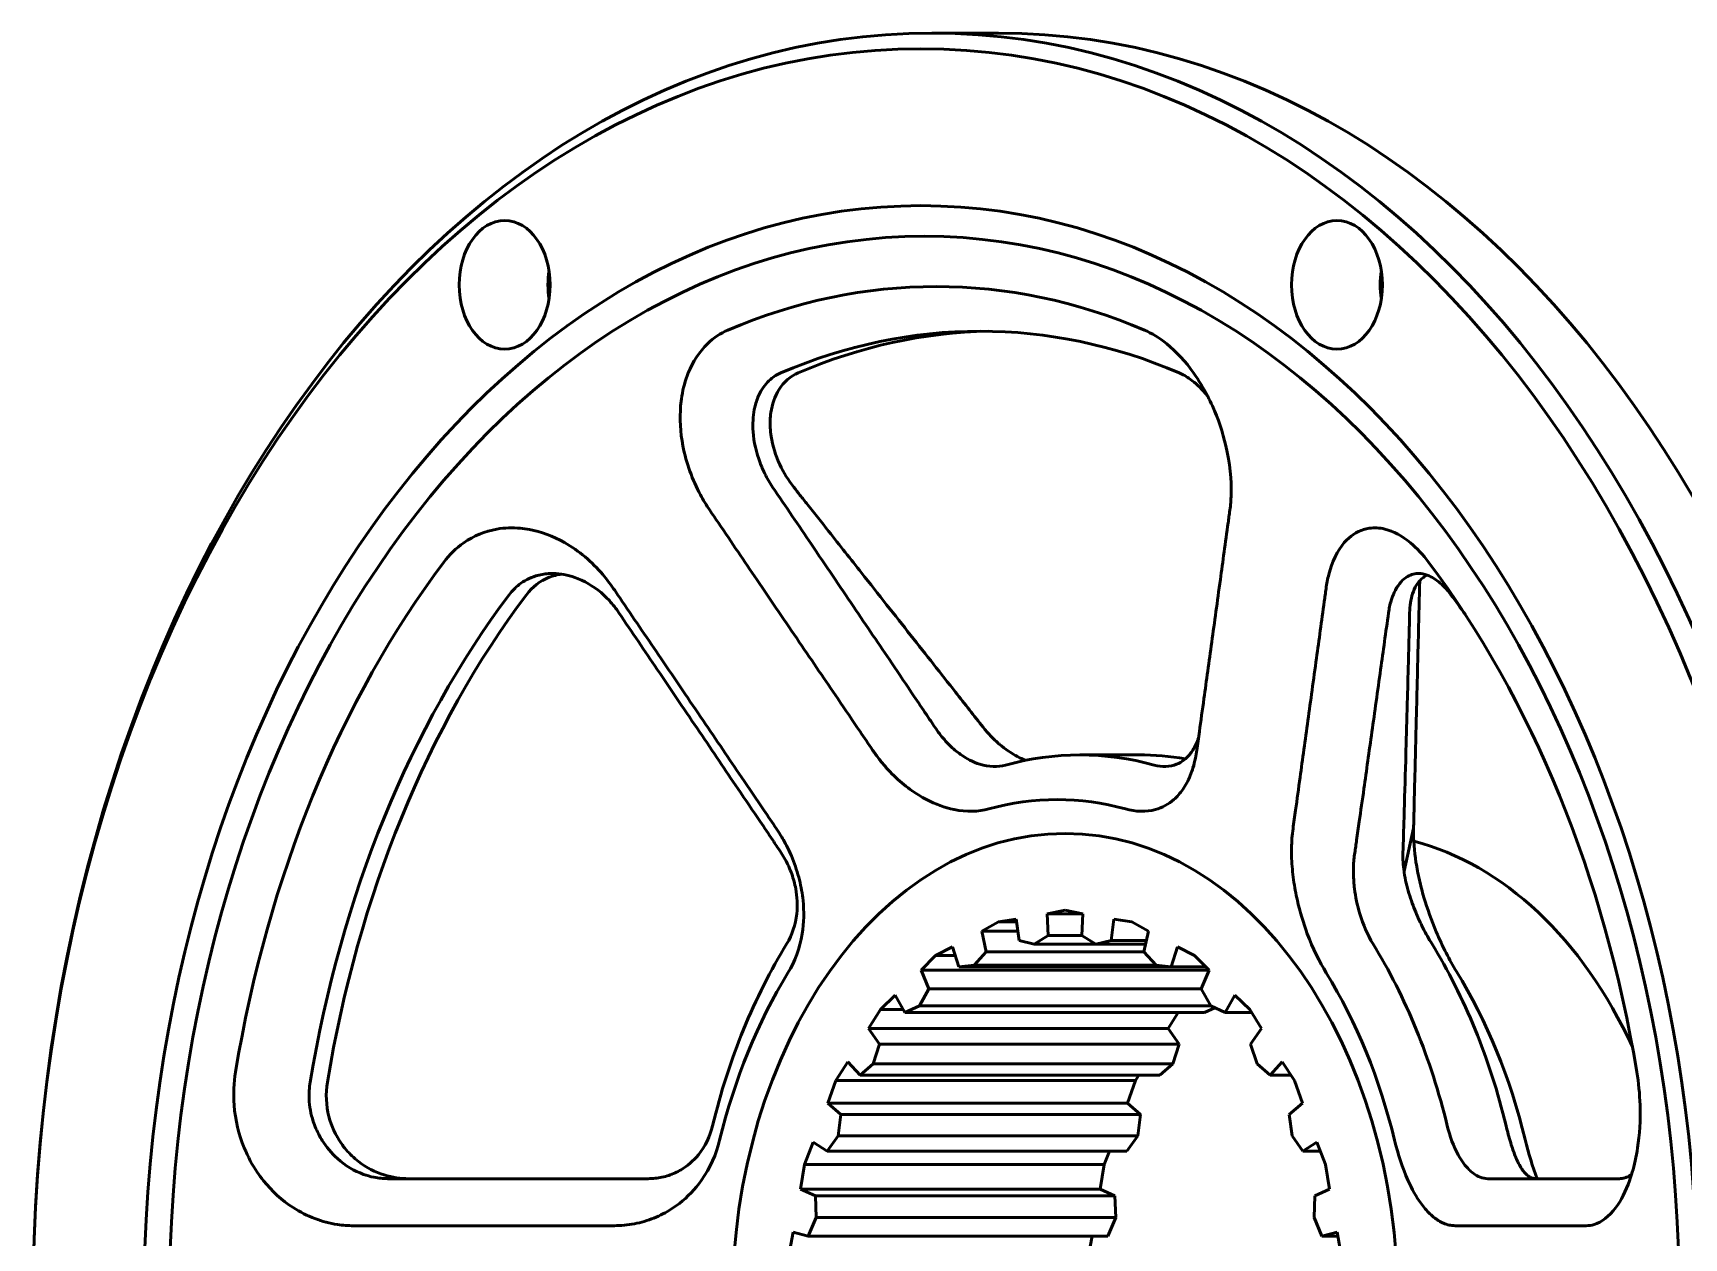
# Model space of a CAD drawing. Header units: millimetres. Extents: x 0 to 840, y 0 to 594.
# Drawn here: x 643 to 748.2, y 302.7 to 379.4 of the extents above; entities that cross this region are included whole.
import ezdxf

# ---------------------------------------------------------------- set-up
doc = ezdxf.new("R2010")
doc.units = ezdxf.units.MM
doc.header["$LTSCALE"] = 2
doc.layers.add('Visible (ANSI)', color=7, linetype='Continuous', lineweight=50)

msp = doc.modelspace()

# ---------------------------------------------------------------- linework, layer by layer
at = {"layer": 'Visible (ANSI)'}
for p, q in [((704.557, 379.446), (700.314, 379.446)), ((713.494, 333.446), (709.743, 333.446)), ((731.004, 328.781), (730.396, 326.038)), ((704.552, 322.817), (705.692, 322.987)), ((705.692, 322.987), (705.869, 321.619)), ((707.665, 323.326), (708.8, 323.547)), ((707.665, 323.326), (709.935, 323.326)), ((707.724, 321.938), (707.665, 323.326)), ((708.8, 323.547), (709.935, 323.326)), ((709.935, 323.326), (709.875, 321.938)), ((711.731, 321.619), (711.908, 322.987)), ((711.908, 322.987), (713.047, 322.817)), ((703.487, 322.219), (704.552, 322.817)), ((703.487, 322.219), (705.791, 322.219)), ((703.78, 320.891), (703.487, 322.219)), ((704.552, 322.817), (705.714, 322.817)), ((706.831, 321.382), (707.724, 321.938)), ((707.724, 321.938), (709.875, 321.938)), ((709.875, 321.938), (710.769, 321.382)), ((713.047, 322.817), (714.112, 322.219)), ((714.112, 322.219), (713.819, 320.891)), ((700.551, 320.671), (701.629, 321.222)), ((701.629, 321.222), (702.032, 319.954)), ((703.006, 320.049), (703.78, 320.891)), ((703.78, 320.891), (713.819, 320.891)), ((705.869, 321.619), (706.831, 321.382)), ((706.831, 321.382), (710.769, 321.382)), ((710.769, 321.382), (711.731, 321.619)), ((710.769, 321.382), (713.928, 321.382)), ((711.731, 321.619), (713.98, 321.619)), ((713.819, 320.891), (714.593, 320.049)), ((715.567, 319.954), (715.971, 321.222)), ((715.971, 321.222), (717.048, 320.671)), ((699.619, 319.73), (700.551, 320.671)), ((700.551, 320.671), (701.804, 320.671)), ((702.032, 319.954), (703.006, 320.049)), ((702.032, 319.954), (715.567, 319.954)), ((703.006, 320.049), (714.593, 320.049)), ((714.593, 320.049), (715.567, 319.954)), ((715.567, 319.954), (717.759, 319.954)), ((717.048, 320.671), (717.981, 319.73)), ((699.619, 319.73), (717.981, 319.73)), ((700.128, 318.54), (699.619, 319.73)), ((717.981, 319.73), (717.472, 318.54)), ((697.03, 317.234), (697.983, 318.133)), ((697.983, 318.133), (698.59, 317.038)), ((699.519, 317.46), (700.128, 318.54)), ((700.128, 318.54), (717.472, 318.54)), ((717.472, 318.54), (718.08, 317.46)), ((719.01, 317.038), (719.616, 318.133)), ((719.616, 318.133), (720.57, 317.234)), ((696.284, 316.004), (697.03, 317.234)), ((697.03, 317.234), (698.481, 317.234)), ((698.59, 317.038), (699.519, 317.46)), ((698.59, 317.038), (717.681, 317.038)), ((699.519, 317.46), (718.08, 317.46)), ((716.003, 317.038), (715.376, 316.004)), ((718.346, 317.34), (717.681, 317.038)), ((718.08, 317.46), (719.01, 317.038)), ((719.01, 317.038), (720.688, 317.038)), ((720.57, 317.234), (721.316, 316.004)), ((696.284, 316.004), (715.376, 316.004)), ((696.979, 315.021), (696.284, 316.004)), ((715.376, 316.004), (716.071, 315.021)), ((721.316, 316.004), (720.62, 315.021)), ((696.571, 313.767), (696.979, 315.021)), ((696.979, 315.021), (716.071, 315.021)), ((716.071, 315.021), (715.663, 313.767)), ((720.62, 315.021), (721.028, 313.767)), ((694.193, 312.705), (694.966, 313.9)), ((694.966, 313.9), (695.74, 313.043)), ((695.74, 313.043), (696.571, 313.767)), ((696.571, 313.767), (715.663, 313.767)), ((715.663, 313.767), (714.832, 313.043)), ((721.028, 313.767), (721.86, 313.043)), ((721.86, 313.043), (722.634, 313.9)), ((722.634, 313.9), (723.407, 312.705)), ((693.676, 311.258), (694.193, 312.705)), ((694.193, 312.705), (713.284, 312.705)), ((695.74, 313.043), (714.832, 313.043)), ((713.284, 312.705), (712.768, 311.258)), ((713.503, 313.043), (713.284, 312.705)), ((721.86, 313.043), (723.188, 313.043)), ((723.407, 312.705), (723.923, 311.258)), ((693.676, 311.258), (712.768, 311.258)), ((694.518, 310.539), (693.676, 311.258)), ((694.334, 309.183), (694.518, 310.539)), ((694.518, 310.539), (713.61, 310.539)), ((712.768, 311.258), (713.61, 310.539)), ((713.61, 310.539), (713.426, 309.183)), ((723.923, 311.258), (723.082, 310.539)), ((723.082, 310.539), (723.266, 309.183)), ((692.204, 307.347), (692.753, 308.769)), ((692.753, 308.769), (693.649, 308.198)), ((693.649, 308.198), (694.334, 309.183)), ((694.334, 309.183), (713.426, 309.183)), ((713.426, 309.183), (712.741, 308.198)), ((723.266, 309.183), (723.95, 308.198)), ((723.95, 308.198), (724.847, 308.769)), ((724.847, 308.769), (725.395, 307.347)), ((691.948, 305.767), (692.204, 307.347)), ((692.204, 307.347), (711.296, 307.347)), ((693.649, 308.198), (712.741, 308.198)), ((711.296, 307.347), (711.039, 305.767)), ((711.624, 308.198), (711.296, 307.347)), ((723.95, 308.198), (725.067, 308.198)), ((725.395, 307.347), (725.652, 305.767)), ((681.368, 306.446), (665.646, 306.446)), ((682.235, 306.446), (681.368, 306.446)), ((736.181, 306.446), (735.732, 306.446)), ((744.131, 306.446), (736.181, 306.446)), ((691.948, 305.767), (711.039, 305.767)), ((692.886, 305.354), (691.948, 305.767)), ((692.886, 305.354), (711.978, 305.354)), ((692.937, 303.975), (692.886, 305.354)), ((711.039, 305.767), (711.978, 305.354)), ((711.978, 305.354), (712.029, 303.975)), ((724.713, 305.354), (724.662, 303.975)), ((725.652, 305.767), (724.713, 305.354)), ((691.18, 301.471), (691.472, 303.038)), ((691.472, 303.038), (692.439, 302.787)), ((692.439, 302.787), (692.937, 303.975)), ((692.937, 303.975), (712.029, 303.975)), ((712.029, 303.975), (711.531, 302.787)), ((724.662, 303.975), (725.16, 302.787)), ((725.16, 302.787), (726.128, 303.038)), ((726.128, 303.038), (726.419, 301.471)), ((692.439, 302.787), (711.531, 302.787)), ((710.517, 302.787), (710.272, 301.471)), ((725.16, 302.787), (726.174, 302.787))]:
    msp.add_line(p, q, dxfattribs=at)
for centre, major_axis in [((700.314, 298.446), (0, -81)), ((699.607, 298.446), (0, -80)), ((699.607, 298.446), (0, -70)), ((673.091, 363.398), (0, -4.1)), ((726.124, 363.398), (0, -4.1)), ((699.831, 298.446), (0, -68.051)), ((708.8, 298.446), (0, 30))]:
    msp.add_ellipse(centre, major_axis=major_axis, ratio=0.7071068, dxfattribs=at)
for centre, major_axis, start_param, end_param in [((704.557, 298.446), (0, 81), 3.1415927, 6.2831853), ((678.748, 363.398), (0, -4.1), 4.4910745, 4.9337034), ((700.586, 298.446), (0, 64.846), 5.9896817, 6.5766889), ((731.781, 363.398), (0, -4.1), 4.4910745, 4.9337034), ((703.379, 298.446), (0, 62), 5.9896817, 6.5766889), ((704.479, 298.446), (0, 62), 0.0125451, 0.2935036), ((700.586, 298.446), (0, -64.846), 3.8952866, 4.4822938), ((700.586, 298.446), (0, 64.846), 4.9424841, 5.5294914), ((703.379, 298.446), (0, 62), 0.7536939, 1.3407012), ((704.479, 298.446), (0, -62), 3.8952866, 4.4822938), ((703.379, 298.446), (0, -62), 2.3585237, 2.3878987), ((709.743, 298.446), (0, 35), 6.0905983, 6.4757724), ((713.494, 298.446), (0, 35), 6.1630126, 6.2831853), ((708.292, 298.446), (0, 32.154), 6.0905983, 6.4757724), ((727.185, 298.446), (0, 30), 5.2905547, 6.1015741), ((709.743, 298.446), (0, -35), 3.9962032, 4.3813773), ((709.743, 298.446), (0, 35), 5.0434007, 5.4285748), ((713.494, 298.446), (0, -35), 1.9018081, 2.2869821), ((708.292, 298.446), (0, 32.154), 0.8546105, 1.2397846), ((708.292, 298.446), (0, -32.154), 1.9018081, 2.2869821), ((716.521, 298.446), (0, 32.287), 5.0434007, 5.4285748)]:
    msp.add_ellipse(centre, major_axis=major_axis, ratio=0.7071068, start_param=start_param, end_param=end_param, dxfattribs=at)
for points, knots in [([(687.321, 360.519), (686.854, 360.319), (686.406, 360.025), (685.5, 359.15), (685.081, 358.509), (684.599, 357.315), (684.463, 356.807), (684.348, 356.098), (684.323, 355.894), (684.305, 355.684), (684.236, 354.878), (684.284, 354.005), (684.659, 352.046), (685.057, 350.963), (685.739, 349.693), (685.94, 349.36), (686.158, 349.039)], [-2.27737672, -2.27737672, -2.27737672, -2.27737672, -2.15017039, -2.15017039, -1.98405629, -1.98405629, -1.87417398, -1.87417398, -1.83135483, -1.83135483, -1.83135483, -1.66633346, -1.66633346, -1.45849294, -1.45849294, -1.38533294, -1.38533294, -1.38533294, -1.38533294]), ([(719.299, 349.039), (719.343, 349.36), (719.37, 349.693), (719.408, 350.963), (719.303, 352.046), (718.845, 354.005), (718.549, 354.878), (718.186, 355.684), (718.092, 355.894), (717.993, 356.098), (717.629, 356.807), (717.325, 357.315), (716.476, 358.509), (715.889, 359.15), (714.804, 360.025), (714.319, 360.319), (713.852, 360.519)], [-0.07316, -0.07316, -0.07316, -0.07316, 0, 0, 0.20784052, 0.20784052, 0.37286189, 0.37286189, 0.37286189, 0.41568105, 0.41568105, 0.52556336, 0.52556336, 0.69167746, 0.69167746, 0.81888378, 0.81888378, 0.81888378, 0.81888378]), ([(689.668, 351.366), (689.553, 351.599), (689.452, 351.834), (689.124, 352.707), (688.969, 353.396), (688.885, 354.546), (688.915, 355.026), (688.996, 355.448), (689.017, 355.557), (689.042, 355.663), (689.14, 356.024), (689.235, 356.274), (689.532, 356.85), (689.763, 357.147), (690.235, 357.555), (690.461, 357.694), (690.695, 357.794)], [1.38533294, 1.38533294, 1.38533294, 1.38533294, 1.45849294, 1.45849294, 1.66633346, 1.66633346, 1.83135483, 1.83135483, 1.83135483, 1.87417398, 1.87417398, 1.98405629, 1.98405629, 2.15017039, 2.15017039, 2.27737672, 2.27737672, 2.27737672, 2.27737672]), ([(691.795, 357.794), (691.309, 357.586), (690.874, 357.212), (690.301, 356.295), (690.129, 355.786), (690.007, 354.938), (689.996, 354.611), (690.022, 354.112), (690.04, 353.929), (690.068, 353.744), (690.159, 353.139), (690.351, 352.523), (690.864, 351.424), (691.174, 350.934), (691.511, 350.508)], [0.83951919, 0.83951919, 0.83951919, 0.83951919, 1.01049488, 1.01049488, 1.15791827, 1.15791827, 1.24706822, 1.24706822, 1.29762254, 1.29762254, 1.29762254, 1.4630533, 1.4630533, 1.61661118, 1.61661118, 1.61661118, 1.61661118]), ([(716.062, 357.794), (716.296, 357.694), (716.541, 357.555), (717.108, 357.147), (717.43, 356.85), (717.778, 356.449), (717.825, 356.392), (717.871, 356.335)], [-0.81888378, -0.81888378, -0.81888378, -0.81888378, -0.69167746, -0.69167746, -0.52556336, -0.52556336, -0.49916795, -0.49916795, -0.49916795, -0.49916795]), ([(690.166, 350.508), (690.075, 350.642), (689.988, 350.781), (689.822, 351.067), (689.743, 351.214), (689.668, 351.366)], [2.723990294, 2.723990294, 2.723990294, 2.723990294, 2.760423056, 2.760423056, 2.796855818, 2.796855818, 2.796855818, 2.796855818]), ([(699.97, 336.012), (699.706, 336.402), (699.44, 336.797), (698.709, 337.88), (698.237, 338.58), (696.975, 340.448), (696.163, 341.649), (695.308, 342.912), (694.454, 344.175), (693.557, 345.5), (691.831, 348.05), (691.018, 349.251), (690.166, 350.508)], [1.1416548, 1.1416548, 1.1416548, 1.1416548, 1.29547, 1.29547, 1.5554528, 1.5554528, 1.9692553, 1.9692553, 1.9692553, 2.3830556, 2.3830556, 2.7239903, 2.7239903, 2.7239903, 2.7239903]), ([(691.511, 350.508), (691.648, 350.335), (691.78, 350.169), (692.065, 349.811), (692.224, 349.611), (692.384, 349.408)], [1.61661118, 1.61661118, 1.61661118, 1.61661118, 1.67903839, 1.67903839, 1.7557259, 1.7557259, 1.7557259, 1.7557259]), ([(692.384, 349.408), (692.84, 348.832), (693.29, 348.261), (694.45, 346.793), (695.147, 345.909), (696.917, 343.666), (697.958, 342.345), (698.955, 341.082), (699.951, 339.818), (700.902, 338.61), (702.419, 336.682), (703.007, 335.934), (703.579, 335.206)], [0.9239656, 0.9239656, 0.9239656, 0.9239656, 1.1262367, 1.1262367, 1.4566256, 1.4566256, 1.9892911, 1.9892911, 1.9892911, 2.5219539, 2.5219539, 2.8756686, 2.8756686, 2.8756686, 2.8756686]), ([(686.158, 349.039), (686.251, 348.902), (686.344, 348.766), (686.528, 348.495), (686.619, 348.36), (686.711, 348.226)], [-2.796855818, -2.796855818, -2.796855818, -2.796855818, -2.760423056, -2.760423056, -2.723990294, -2.723990294, -2.723990294, -2.723990294]), ([(686.711, 348.226), (687.564, 346.97), (688.379, 345.77), (690.108, 343.224), (691.007, 341.9), (691.863, 340.639), (692.72, 339.378), (693.534, 338.179), (694.799, 336.314), (695.273, 335.616), (696.006, 334.535), (696.273, 334.141), (696.538, 333.751)], [-2.7239903, -2.7239903, -2.7239903, -2.7239903, -2.3830556, -2.3830556, -1.9692553, -1.9692553, -1.9692553, -1.5554528, -1.5554528, -1.29547, -1.29547, -1.1416548, -1.1416548, -1.1416548, -1.1416548]), ([(717.193, 333.751), (717.247, 334.141), (717.301, 334.535), (717.451, 335.616), (717.547, 336.314), (717.805, 338.179), (717.971, 339.378), (718.144, 340.639), (718.318, 341.9), (718.5, 343.224), (718.85, 345.77), (719.015, 346.97), (719.188, 348.226)], [-1.655201, -1.655201, -1.655201, -1.655201, -1.5013859, -1.5013859, -1.241403, -1.241403, -0.8276005, -0.8276005, -0.8276005, -0.4138002, -0.4138002, -0.0728655, -0.0728655, -0.0728655, -0.0728655]), ([(719.188, 348.226), (719.206, 348.36), (719.225, 348.495), (719.262, 348.766), (719.28, 348.902), (719.299, 349.039)], [-0.072865524, -0.072865524, -0.072865524, -0.072865524, -0.036432762, -0.036432762, 0, 0, 0, 0]), ([(680.032, 344.037), (679.814, 344.358), (679.58, 344.663), (678.66, 345.74), (677.818, 346.461), (676.182, 347.389), (675.413, 347.674), (674.664, 347.813), (674.47, 347.849), (674.277, 347.875), (673.598, 347.936), (673.094, 347.921), (671.846, 347.703), (671.118, 347.407), (669.995, 346.625), (669.563, 346.201), (669.207, 345.729)], [-0.07316, -0.07316, -0.07316, -0.07316, 0, 0, 0.20784052, 0.20784052, 0.37286189, 0.37286189, 0.37286189, 0.41568105, 0.41568105, 0.52556336, 0.52556336, 0.69167746, 0.69167746, 0.81888378, 0.81888378, 0.81888378, 0.81888378]), ([(731.965, 345.729), (731.61, 346.201), (731.215, 346.625), (730.271, 347.407), (729.711, 347.703), (728.831, 347.921), (728.494, 347.936), (728.064, 347.875), (727.944, 347.849), (727.827, 347.813), (727.372, 347.674), (726.947, 347.389), (726.143, 346.461), (725.805, 345.74), (725.529, 344.663), (725.47, 344.358), (725.425, 344.037)], [-2.27737672, -2.27737672, -2.27737672, -2.27737672, -2.15017039, -2.15017039, -1.98405629, -1.98405629, -1.87417398, -1.87417398, -1.83135483, -1.83135483, -1.83135483, -1.66633346, -1.66633346, -1.45849294, -1.45849294, -1.38533294, -1.38533294, -1.38533294, -1.38533294]), ([(673.377, 343.654), (673.555, 343.891), (673.768, 344.11), (674.325, 344.542), (674.69, 344.732), (675.342, 344.931), (675.614, 344.98), (675.99, 345.006), (676.099, 345.009), (676.21, 345.008), (676.636, 345.001), (677.098, 344.922), (678.142, 344.556), (678.726, 344.217), (679.411, 343.635), (679.59, 343.464), (679.761, 343.277)], [-0.81888378, -0.81888378, -0.81888378, -0.81888378, -0.69167746, -0.69167746, -0.52556336, -0.52556336, -0.41568105, -0.41568105, -0.37286189, -0.37286189, -0.37286189, -0.20784052, -0.20784052, 0, 0, 0.07316, 0.07316, 0.07316, 0.07316]), ([(676.699, 344.969), (676.434, 344.931), (676.174, 344.863), (675.353, 344.539), (674.847, 344.146), (674.477, 343.654)], [0.59438029, 0.59438029, 0.59438029, 0.59438029, 0.6685435, 0.6685435, 0.83951919, 0.83951919, 0.83951919, 0.83951919]), ([(680.584, 343.224), (680.493, 343.358), (680.402, 343.493), (680.217, 343.764), (680.125, 343.9), (680.032, 344.037)], [-0.072865524, -0.072865524, -0.072865524, -0.072865524, -0.036432762, -0.036432762, 0, 0, 0, 0]), ([(725.425, 344.037), (725.407, 343.9), (725.388, 343.764), (725.351, 343.493), (725.332, 343.358), (725.314, 343.224)], [-2.796855818, -2.796855818, -2.796855818, -2.796855818, -2.760423056, -2.760423056, -2.723990294, -2.723990294, -2.723990294, -2.723990294]), ([(729.575, 343.277), (729.632, 343.464), (729.697, 343.635), (729.962, 344.217), (730.227, 344.556), (730.762, 344.922), (731.02, 345.001), (731.276, 345.008), (731.342, 345.009), (731.409, 345.006), (731.644, 344.98), (731.821, 344.931), (732.271, 344.732), (732.546, 344.542), (733.009, 344.11), (733.202, 343.891), (733.38, 343.654)], [1.38533294, 1.38533294, 1.38533294, 1.38533294, 1.45849294, 1.45849294, 1.66633346, 1.66633346, 1.83135483, 1.83135483, 1.83135483, 1.87417398, 1.87417398, 1.98405629, 1.98405629, 2.15017039, 2.15017039, 2.27737672, 2.27737672, 2.27737672, 2.27737672]), ([(731.88, 344.901), (731.835, 344.881), (731.792, 344.859), (731.666, 344.787), (731.586, 344.728), (731.51, 344.659), (731.262, 344.434), (731.068, 344.105), (730.824, 343.35), (730.765, 342.934), (730.754, 342.508)], [1.22202928, 1.22202928, 1.22202928, 1.22202928, 1.24706822, 1.24706822, 1.29762254, 1.29762254, 1.29762254, 1.4630533, 1.4630533, 1.61661118, 1.61661118, 1.61661118, 1.61661118]), ([(731.032, 329.87), (731.05, 330.597), (731.069, 331.344), (731.118, 333.271), (731.148, 334.477), (731.179, 335.74), (731.211, 337.003), (731.243, 338.322), (731.298, 340.564), (731.319, 341.447), (731.355, 342.915), (731.369, 343.485), (731.383, 344.061)], [-2.8756686, -2.8756686, -2.8756686, -2.8756686, -2.5219539, -2.5219539, -1.9892911, -1.9892911, -1.9892911, -1.4566256, -1.4566256, -1.1262367, -1.1262367, -0.9239656, -0.9239656, -0.9239656, -0.9239656]), ([(679.761, 343.277), (679.873, 343.156), (679.979, 343.03), (680.181, 342.774), (680.277, 342.642), (680.368, 342.508)], [0, 0, 0, 0, 0.036432762, 0.036432762, 0.072865524, 0.072865524, 0.072865524, 0.072865524]), ([(690.409, 328.747), (690.144, 329.137), (689.878, 329.531), (689.145, 330.612), (688.671, 331.31), (687.406, 333.175), (686.592, 334.375), (685.736, 335.636), (684.88, 336.897), (683.982, 338.221), (682.252, 340.768), (681.438, 341.967), (680.584, 343.224)], [-1.655201, -1.655201, -1.655201, -1.655201, -1.5013859, -1.5013859, -1.241403, -1.241403, -0.8276005, -0.8276005, -0.8276005, -0.4138002, -0.4138002, -0.0728655, -0.0728655, -0.0728655, -0.0728655]), ([(725.314, 343.224), (725.142, 341.967), (724.977, 340.768), (724.627, 338.221), (724.445, 336.897), (724.272, 335.636), (724.098, 334.375), (723.933, 333.175), (723.676, 331.31), (723.579, 330.612), (723.43, 329.531), (723.376, 329.137), (723.322, 328.747)], [-2.7239903, -2.7239903, -2.7239903, -2.7239903, -2.3830556, -2.3830556, -1.9692553, -1.9692553, -1.9692553, -1.5554528, -1.5554528, -1.29547, -1.29547, -1.1416548, -1.1416548, -1.1416548, -1.1416548]), ([(729.409, 342.508), (729.427, 342.642), (729.451, 342.774), (729.506, 343.03), (729.539, 343.156), (729.575, 343.277)], [2.723990294, 2.723990294, 2.723990294, 2.723990294, 2.760423056, 2.760423056, 2.796855818, 2.796855818, 2.796855818, 2.796855818]), ([(680.368, 342.508), (681.22, 341.251), (682.033, 340.05), (683.759, 337.5), (684.656, 336.175), (685.51, 334.912), (686.365, 333.649), (687.177, 332.448), (688.439, 330.58), (688.911, 329.88), (689.642, 328.797), (689.908, 328.402), (690.172, 328.012)], [0.0728655, 0.0728655, 0.0728655, 0.0728655, 0.4138002, 0.4138002, 0.8276005, 0.8276005, 0.8276005, 1.241403, 1.241403, 1.5013859, 1.5013859, 1.655201, 1.655201, 1.655201, 1.655201]), ([(727.376, 328.012), (727.432, 328.402), (727.488, 328.797), (727.641, 329.88), (727.74, 330.58), (728.003, 332.448), (728.172, 333.649), (728.349, 334.912), (728.526, 336.175), (728.711, 337.5), (729.067, 340.05), (729.234, 341.251), (729.409, 342.508)], [1.1416548, 1.1416548, 1.1416548, 1.1416548, 1.29547, 1.29547, 1.5554528, 1.5554528, 1.9692553, 1.9692553, 1.9692553, 2.3830556, 2.3830556, 2.7239903, 2.7239903, 2.7239903, 2.7239903]), ([(730.754, 342.508), (730.75, 342.335), (730.746, 342.169), (730.739, 341.811), (730.734, 341.611), (730.729, 341.408)], [1.61661118, 1.61661118, 1.61661118, 1.61661118, 1.67903839, 1.67903839, 1.7557259, 1.7557259, 1.7557259, 1.7557259]), ([(730.729, 341.408), (730.714, 340.832), (730.698, 340.261), (730.659, 338.793), (730.635, 337.909), (730.573, 335.666), (730.536, 334.345), (730.501, 333.082), (730.465, 331.818), (730.43, 330.61), (730.373, 328.682), (730.35, 327.934), (730.328, 327.206)], [0.9239656, 0.9239656, 0.9239656, 0.9239656, 1.1262367, 1.1262367, 1.4566256, 1.4566256, 1.9892911, 1.9892911, 1.9892911, 2.5219539, 2.5219539, 2.8756686, 2.8756686, 2.8756686, 2.8756686]), ([(700.508, 335.206), (700.417, 335.344), (700.327, 335.48), (700.148, 335.748), (700.059, 335.88), (699.97, 336.012)], [1.228442338, 1.228442338, 1.228442338, 1.228442338, 1.272111737, 1.272111737, 1.315781136, 1.315781136, 1.315781136, 1.315781136]), ([(705.006, 332.799), (704.517, 332.664), (703.938, 332.678), (702.938, 332.989), (702.513, 333.212), (702.132, 333.484), (702.011, 333.57), (701.895, 333.661), (701.549, 333.952), (701.321, 334.176), (700.891, 334.665), (700.69, 334.931), (700.508, 335.206)], [0.71028341, 0.71028341, 0.71028341, 0.71028341, 0.88236717, 0.88236717, 1.01303228, 1.01303228, 1.01303228, 1.05445093, 1.05445093, 1.14123458, 1.14123458, 1.22844234, 1.22844234, 1.22844234, 1.22844234]), ([(703.579, 335.206), (703.724, 335.022), (703.876, 334.846), (704.194, 334.51), (704.361, 334.35), (704.536, 334.198)], [2.87566857, 2.87566857, 2.87566857, 2.87566857, 2.96514261, 2.96514261, 3.05461665, 3.05461665, 3.05461665, 3.05461665]), ([(717.301, 334.532), (717.289, 334.494), (717.276, 334.457), (717.176, 334.176), (717.068, 333.952), (716.883, 333.661), (716.818, 333.57), (716.747, 333.484), (716.522, 333.212), (716.237, 332.989), (715.477, 332.678), (714.969, 332.664), (714.479, 332.799)], [0.26622091, 0.26622091, 0.26622091, 0.26622091, 0.27933225, 0.27933225, 0.3661159, 0.3661159, 0.40753455, 0.40753455, 0.40753455, 0.53819966, 0.53819966, 0.71028341, 0.71028341, 0.71028341, 0.71028341]), ([(696.538, 333.751), (696.67, 333.556), (696.81, 333.364), (697.101, 332.99), (697.252, 332.808), (697.409, 332.632)], [-1.315781136, -1.315781136, -1.315781136, -1.315781136, -1.272111737, -1.272111737, -1.228442338, -1.228442338, -1.228442338, -1.228442338]), ([(704.536, 334.198), (704.559, 334.178), (704.583, 334.157), (704.988, 333.816), (705.389, 333.546), (705.946, 333.247), (706.111, 333.168), (706.272, 333.1)], [1.82805536, 1.82805536, 1.82805536, 1.82805536, 1.83750387, 1.83750387, 1.98762288, 1.98762288, 2.05250048, 2.05250048, 2.05250048, 2.05250048]), ([(716.95, 332.632), (717.01, 332.826), (717.061, 333.028), (717.139, 333.404), (717.168, 333.576), (717.193, 333.751)], [-0.192124489, -0.192124489, -0.192124489, -0.192124489, -0.1439241, -0.1439241, -0.104785691, -0.104785691, -0.104785691, -0.104785691]), ([(697.409, 332.632), (697.722, 332.281), (698.056, 331.955), (698.744, 331.371), (699.098, 331.114), (699.619, 330.79), (699.793, 330.69), (699.971, 330.597), (700.532, 330.304), (701.135, 330.081), (702.515, 329.801), (703.287, 329.825), (703.94, 330.005)], [-1.22844234, -1.22844234, -1.22844234, -1.22844234, -1.14123458, -1.14123458, -1.05445093, -1.05445093, -1.01303228, -1.01303228, -1.01303228, -0.88236717, -0.88236717, -0.71028341, -0.71028341, -0.71028341, -0.71028341]), ([(712.644, 330.005), (713.297, 329.825), (713.967, 329.801), (714.998, 330.081), (715.397, 330.304), (715.73, 330.597), (715.836, 330.69), (715.935, 330.79), (716.221, 331.114), (716.399, 331.371), (716.71, 331.955), (716.843, 332.281), (716.95, 332.632)], [-0.71028341, -0.71028341, -0.71028341, -0.71028341, -0.53819966, -0.53819966, -0.40753455, -0.40753455, -0.40753455, -0.3661159, -0.3661159, -0.27933225, -0.27933225, -0.19212449, -0.19212449, -0.19212449, -0.19212449]), ([(731.004, 328.781), (731.009, 328.96), (731.013, 329.14), (731.022, 329.503), (731.027, 329.686), (731.032, 329.87)], [-3.05461665, -3.05461665, -3.05461665, -3.05461665, -2.96514261, -2.96514261, -2.87566857, -2.87566857, -2.87566857, -2.87566857]), ([(691.13, 327.505), (691.013, 327.745), (690.886, 327.979), (690.642, 328.391), (690.528, 328.572), (690.409, 328.747)], [-0.192124489, -0.192124489, -0.192124489, -0.192124489, -0.1439241, -0.1439241, -0.104785691, -0.104785691, -0.104785691, -0.104785691]), ([(723.322, 328.747), (723.295, 328.552), (723.273, 328.349), (723.242, 327.935), (723.233, 327.722), (723.229, 327.505)], [-1.315781136, -1.315781136, -1.315781136, -1.315781136, -1.272111737, -1.272111737, -1.228442338, -1.228442338, -1.228442338, -1.228442338]), ([(733.743, 319.643), (733.296, 320.368), (732.841, 321.252), (732.142, 322.904), (731.874, 323.661), (731.665, 324.368), (731.552, 324.753), (731.456, 325.119), (731.287, 325.864), (731.215, 326.236), (731.045, 327.331), (730.993, 328.031), (731.002, 328.702), (731.003, 328.742), (731.004, 328.781)], [-2.44742841, -2.44742841, -2.44742841, -2.44742841, -2.27584805, -2.27584805, -2.13774188, -2.13774188, -2.13774188, -2.06268238, -2.06268238, -1.98762288, -1.98762288, -1.83750387, -1.83750387, -1.82805536, -1.82805536, -1.82805536, -1.82805536]), ([(690.172, 328.012), (690.251, 327.894), (690.331, 327.775), (690.51, 327.508), (690.61, 327.358), (690.71, 327.206)], [0.104785691, 0.104785691, 0.104785691, 0.104785691, 0.1439241, 0.1439241, 0.192124489, 0.192124489, 0.192124489, 0.192124489]), ([(690.71, 327.206), (690.892, 326.931), (691.055, 326.635), (691.332, 326.02), (691.445, 325.702), (691.571, 325.232), (691.607, 325.075), (691.636, 324.914), (691.73, 324.407), (691.759, 323.861), (691.629, 322.628), (691.401, 321.955), (691.074, 321.424)], [0.19212449, 0.19212449, 0.19212449, 0.19212449, 0.27933225, 0.27933225, 0.3661159, 0.3661159, 0.40753455, 0.40753455, 0.40753455, 0.53819966, 0.53819966, 0.71028341, 0.71028341, 0.71028341, 0.71028341]), ([(691.142, 319.555), (691.579, 320.265), (691.903, 321.136), (692.16, 322.753), (692.172, 323.478), (692.102, 324.172), (692.079, 324.392), (692.049, 324.609), (691.935, 325.265), (691.822, 325.72), (691.527, 326.624), (691.343, 327.073), (691.13, 327.505)], [-0.71028341, -0.71028341, -0.71028341, -0.71028341, -0.53819966, -0.53819966, -0.40753455, -0.40753455, -0.40753455, -0.3661159, -0.3661159, -0.27933225, -0.27933225, -0.19212449, -0.19212449, -0.19212449, -0.19212449]), ([(723.229, 327.505), (723.222, 327.073), (723.239, 326.624), (723.32, 325.72), (723.384, 325.265), (723.504, 324.609), (723.549, 324.392), (723.599, 324.172), (723.757, 323.478), (723.973, 322.753), (724.579, 321.136), (725.005, 320.265), (725.442, 319.555)], [-1.22844234, -1.22844234, -1.22844234, -1.22844234, -1.14123458, -1.14123458, -1.05445093, -1.05445093, -1.01303228, -1.01303228, -1.01303228, -0.88236717, -0.88236717, -0.71028341, -0.71028341, -0.71028341, -0.71028341]), ([(728.411, 321.424), (728.084, 321.955), (727.786, 322.628), (727.416, 323.861), (727.305, 324.407), (727.242, 324.914), (727.222, 325.075), (727.207, 325.232), (727.172, 325.702), (727.165, 326.02), (727.186, 326.635), (727.214, 326.931), (727.257, 327.206)], [0.71028341, 0.71028341, 0.71028341, 0.71028341, 0.88236717, 0.88236717, 1.01303228, 1.01303228, 1.01303228, 1.05445093, 1.05445093, 1.14123458, 1.14123458, 1.22844234, 1.22844234, 1.22844234, 1.22844234]), ([(727.257, 327.206), (727.279, 327.344), (727.299, 327.48), (727.339, 327.748), (727.358, 327.88), (727.376, 328.012)], [1.228442338, 1.228442338, 1.228442338, 1.228442338, 1.272111737, 1.272111737, 1.315781136, 1.315781136, 1.315781136, 1.315781136]), ([(730.328, 327.206), (730.322, 327.022), (730.325, 326.832), (730.347, 326.443), (730.367, 326.243), (730.396, 326.038)], [2.87566857, 2.87566857, 2.87566857, 2.87566857, 2.96514261, 2.96514261, 3.05461665, 3.05461665, 3.05461665, 3.05461665]), ([(730.396, 326.038), (730.4, 326.01), (730.404, 325.982), (730.477, 325.51), (730.583, 325.057), (730.775, 324.413), (730.844, 324.205), (730.988, 323.806), (731.06, 323.619), (731.138, 323.431), (731.281, 323.086), (731.439, 322.748), (731.79, 322.056), (731.983, 321.715), (732.163, 321.424)], [1.82805536, 1.82805536, 1.82805536, 1.82805536, 1.83750387, 1.83750387, 1.98762288, 1.98762288, 2.06268238, 2.06268238, 2.13774188, 2.13774188, 2.13774188, 2.27584805, 2.27584805, 2.44742841, 2.44742841, 2.44742841, 2.44742841]), ([(655.942, 313.235), (655.831, 312.563), (655.796, 311.846), (655.923, 310.189), (656.149, 309.252), (656.731, 307.84), (657.016, 307.317), (657.454, 306.668), (657.585, 306.49), (657.724, 306.317), (658.257, 305.65), (658.902, 305.061), (660.496, 304.031), (661.485, 303.669), (662.765, 303.475), (663.112, 303.448), (663.461, 303.448)], [-2.27737672, -2.27737672, -2.27737672, -2.27737672, -2.15017039, -2.15017039, -1.98405629, -1.98405629, -1.87417398, -1.87417398, -1.83135483, -1.83135483, -1.83135483, -1.66633346, -1.66633346, -1.45849294, -1.45849294, -1.38533294, -1.38533294, -1.38533294, -1.38533294]), ([(664.761, 306.535), (664.532, 306.581), (664.309, 306.645), (663.506, 306.935), (662.927, 307.286), (662.053, 308.07), (661.723, 308.471), (661.463, 308.886), (661.395, 308.993), (661.333, 309.102), (661.125, 309.49), (660.995, 309.789), (660.741, 310.564), (660.652, 311.051), (660.615, 311.891), (660.638, 312.249), (660.693, 312.586)], [1.38533294, 1.38533294, 1.38533294, 1.38533294, 1.45849294, 1.45849294, 1.66633346, 1.66633346, 1.83135483, 1.83135483, 1.83135483, 1.87417398, 1.87417398, 1.98405629, 1.98405629, 2.15017039, 2.15017039, 2.27737672, 2.27737672, 2.27737672, 2.27737672]), ([(661.793, 312.586), (661.678, 311.887), (661.709, 311.119), (662.057, 309.78), (662.33, 309.198), (662.879, 308.404), (663.11, 308.136), (663.489, 307.771), (663.633, 307.647), (663.784, 307.531), (664.277, 307.15), (664.838, 306.864), (665.94, 306.52), (666.48, 306.446), (666.991, 306.446)], [0.83951919, 0.83951919, 0.83951919, 0.83951919, 1.01049488, 1.01049488, 1.15791827, 1.15791827, 1.24706822, 1.24706822, 1.29762254, 1.29762254, 1.29762254, 1.4630533, 1.4630533, 1.61661118, 1.61661118, 1.61661118, 1.61661118]), ([(741.996, 303.448), (742.171, 303.448), (742.345, 303.475), (742.98, 303.669), (743.465, 304.031), (744.228, 305.061), (744.529, 305.65), (744.767, 306.317), (744.829, 306.49), (744.887, 306.668), (745.077, 307.317), (745.194, 307.84), (745.409, 309.252), (745.465, 310.189), (745.414, 311.846), (745.342, 312.563), (745.231, 313.235)], [-0.07316, -0.07316, -0.07316, -0.07316, 0, 0, 0.20784052, 0.20784052, 0.37286189, 0.37286189, 0.37286189, 0.41568105, 0.41568105, 0.52556336, 0.52556336, 0.69167746, 0.69167746, 0.81888378, 0.81888378, 0.81888378, 0.81888378]), ([(686.337, 309.821), (686.175, 309.154), (685.859, 308.496), (685.109, 307.574), (684.725, 307.25), (684.329, 307.015), (684.204, 306.941), (684.077, 306.875), (683.686, 306.695), (683.404, 306.601), (682.826, 306.476), (682.529, 306.446), (682.235, 306.446)], [0.71028341, 0.71028341, 0.71028341, 0.71028341, 0.88236717, 0.88236717, 1.01303228, 1.01303228, 1.01303228, 1.05445093, 1.05445093, 1.14123458, 1.14123458, 1.22844234, 1.22844234, 1.22844234, 1.22844234]), ([(735.732, 306.446), (735.577, 306.446), (735.415, 306.476), (735.093, 306.601), (734.931, 306.695), (734.701, 306.875), (734.625, 306.941), (734.549, 307.015), (734.309, 307.25), (734.065, 307.574), (733.555, 308.496), (733.31, 309.154), (733.148, 309.821)], [0.19212449, 0.19212449, 0.19212449, 0.19212449, 0.27933225, 0.27933225, 0.3661159, 0.3661159, 0.40753455, 0.40753455, 0.40753455, 0.53819966, 0.53819966, 0.71028341, 0.71028341, 0.71028341, 0.71028341]), ([(736.899, 309.821), (736.988, 309.455), (737.087, 309.08), (737.284, 308.429), (737.38, 308.148), (737.48, 307.896), (737.535, 307.759), (737.59, 307.633), (737.711, 307.385), (737.776, 307.265), (737.981, 306.935), (738.135, 306.751), (738.308, 306.621), (738.319, 306.613), (738.329, 306.606)], [2.44742841, 2.44742841, 2.44742841, 2.44742841, 2.61900877, 2.61900877, 2.75711494, 2.75711494, 2.75711494, 2.83217444, 2.83217444, 2.90723394, 2.90723394, 3.05735295, 3.05735295, 3.06680146, 3.06680146, 3.06680146, 3.06680146]), ([(681.36, 303.572), (681.783, 303.654), (682.199, 303.777), (682.995, 304.097), (683.374, 304.294), (683.891, 304.626), (684.058, 304.744), (684.222, 304.871), (684.739, 305.272), (685.228, 305.774), (686.177, 307.111), (686.574, 308.005), (686.79, 308.896)], [-1.22844234, -1.22844234, -1.22844234, -1.22844234, -1.14123458, -1.14123458, -1.05445093, -1.05445093, -1.01303228, -1.01303228, -1.01303228, -0.88236717, -0.88236717, -0.71028341, -0.71028341, -0.71028341, -0.71028341]), ([(729.794, 308.896), (730.01, 308.005), (730.305, 307.111), (730.904, 305.774), (731.19, 305.272), (731.479, 304.871), (731.57, 304.744), (731.662, 304.626), (731.945, 304.294), (732.148, 304.097), (732.567, 303.777), (732.783, 303.654), (733, 303.572)], [-0.71028341, -0.71028341, -0.71028341, -0.71028341, -0.53819966, -0.53819966, -0.40753455, -0.40753455, -0.40753455, -0.3661159, -0.3661159, -0.27933225, -0.27933225, -0.19212449, -0.19212449, -0.19212449, -0.19212449]), ([(665.646, 306.446), (665.5, 306.446), (665.353, 306.453), (665.058, 306.482), (664.91, 306.505), (664.761, 306.535)], [2.723990294, 2.723990294, 2.723990294, 2.723990294, 2.760423056, 2.760423056, 2.796855818, 2.796855818, 2.796855818, 2.796855818]), ([(738.329, 306.606), (738.405, 306.553), (738.483, 306.513), (738.642, 306.459), (738.723, 306.446), (738.803, 306.446)], [0, 0, 0, 0, 0.08947404, 0.08947404, 0.17894809, 0.17894809, 0.17894809, 0.17894809]), ([(744.575, 306.535), (744.501, 306.505), (744.427, 306.482), (744.279, 306.453), (744.205, 306.446), (744.131, 306.446)], [0, 0, 0, 0, 0.036432762, 0.036432762, 0.072865524, 0.072865524, 0.072865524, 0.072865524]), ([(744.902, 306.723), (744.901, 306.722), (744.899, 306.721), (744.798, 306.645), (744.689, 306.581), (744.575, 306.535)], [-0.000969248, -0.000969248, -0.000969248, -0.000969248, 0, 0, 0.073159995, 0.073159995, 0.073159995, 0.073159995]), ([(663.461, 303.448), (663.61, 303.448), (663.758, 303.448), (664.053, 303.448), (664.2, 303.448), (664.346, 303.448)], [-2.796855818, -2.796855818, -2.796855818, -2.796855818, -2.760423056, -2.760423056, -2.723990294, -2.723990294, -2.723990294, -2.723990294]), ([(664.346, 303.448), (665.712, 303.448), (667.017, 303.448), (669.786, 303.448), (671.224, 303.448), (672.596, 303.449), (673.967, 303.449), (675.27, 303.449), (677.297, 303.449), (678.056, 303.45), (679.23, 303.45), (679.658, 303.45), (680.081, 303.45)], [-2.7239903, -2.7239903, -2.7239903, -2.7239903, -2.3830556, -2.3830556, -1.9692553, -1.9692553, -1.9692553, -1.5554528, -1.5554528, -1.29547, -1.29547, -1.1416548, -1.1416548, -1.1416548, -1.1416548]), ([(680.081, 303.45), (680.294, 303.45), (680.507, 303.46), (680.935, 303.501), (681.148, 303.531), (681.36, 303.572)], [-1.315781136, -1.315781136, -1.315781136, -1.315781136, -1.272111737, -1.272111737, -1.228442338, -1.228442338, -1.228442338, -1.228442338]), ([(733, 303.572), (733.12, 303.527), (733.24, 303.494), (733.457, 303.458), (733.553, 303.45), (733.649, 303.45)], [-0.192124489, -0.192124489, -0.192124489, -0.192124489, -0.1439241, -0.1439241, -0.104785691, -0.104785691, -0.104785691, -0.104785691]), ([(733.649, 303.45), (733.862, 303.45), (734.078, 303.45), (734.668, 303.45), (735.05, 303.449), (736.069, 303.449), (736.724, 303.449), (737.412, 303.449), (738.101, 303.448), (738.823, 303.448), (740.213, 303.448), (740.867, 303.448), (741.552, 303.448)], [-1.655201, -1.655201, -1.655201, -1.655201, -1.5013859, -1.5013859, -1.241403, -1.241403, -0.8276005, -0.8276005, -0.8276005, -0.4138002, -0.4138002, -0.0728655, -0.0728655, -0.0728655, -0.0728655]), ([(741.552, 303.448), (741.626, 303.448), (741.699, 303.448), (741.847, 303.448), (741.921, 303.448), (741.996, 303.448)], [-0.072865524, -0.072865524, -0.072865524, -0.072865524, -0.036432762, -0.036432762, 0, 0, 0, 0])]:
    msp.add_open_spline(points, degree=3, knots=knots, dxfattribs=at)
for points in [[(731.383, 344.061), (731.387, 344.233), (731.396, 344.399), (731.409, 344.558)], [(738.874, 306.446), (738.589, 307.189), (738.325, 308.064), (738.112, 308.939)]]:
    msp.add_open_spline(points, degree=3, dxfattribs=at)

doc.saveas('drawing.dxf')
